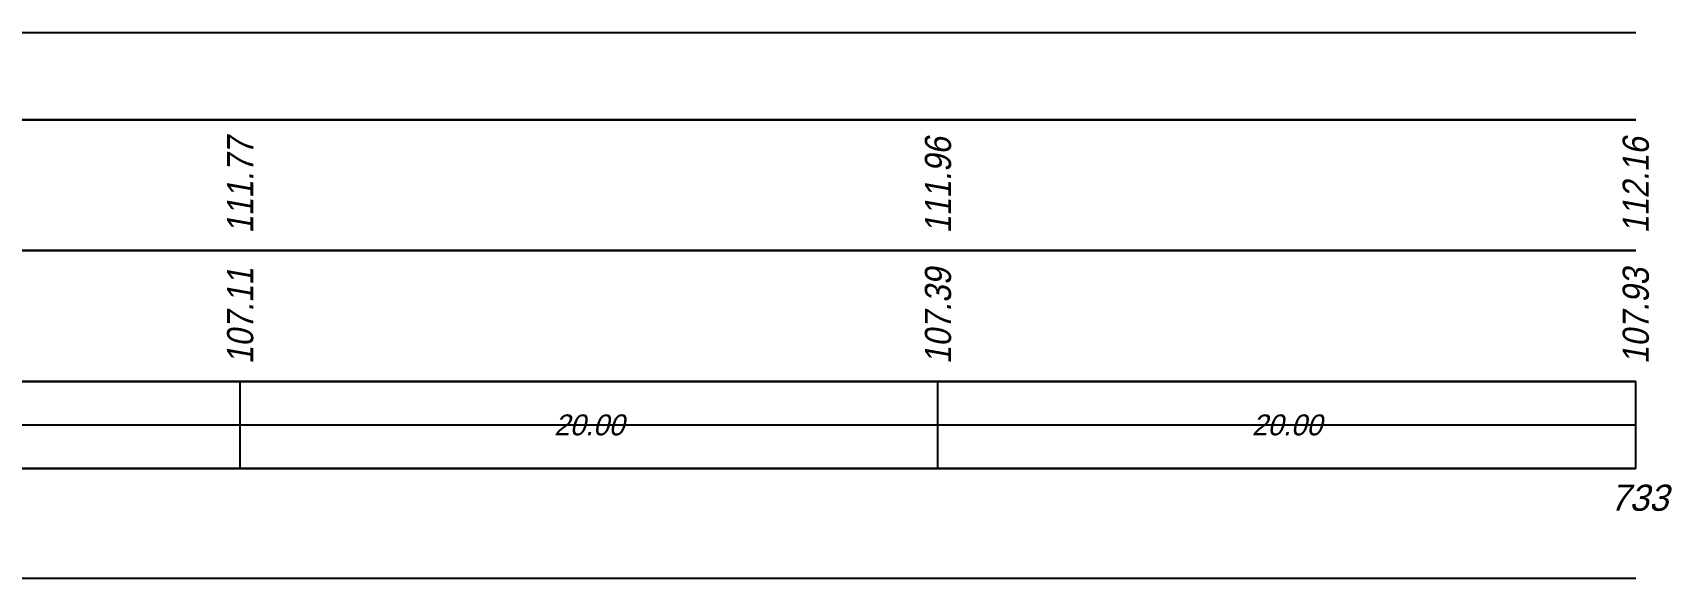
# Model space of a CAD drawing. Header units: millimetres. Extents: x 1864 to 10174863, y -4887456 to 5366151.
# Drawn here: x 9177161 to 9224150, y 382851 to 398500 of the extents above; entities that cross this region are included whole.
import ezdxf
from ezdxf.enums import TextEntityAlignment as Align

# ---------------------------------------------------------------- set-up
doc = ezdxf.new("R2010")
doc.units = ezdxf.units.MM
doc.layers.add('T-RTBL', color=6, linetype='Continuous', lineweight=25)
doc.layers.add('Красные отметки', color=1, linetype='Continuous')
doc.layers.add('Черные отметки', color=3, linetype='Continuous')
doc.styles.add('TM', font='mipgost.shx', dxfattribs={"width": 0.9, "oblique": 10})

# ---------------------------------------------------------------- blocks, each defined once
blk = doc.blocks.new('*U787')
at = {"layer": 'Defpoints'}
blk.add_line((0, 0), (20000, 0), dxfattribs=at)
at = {"layer": 'T-RTBL', "style": 'TM', "oblique": 15, "flags": 8}
blk.add_attdef('РАССТ', text='', height=600, dxfattribs=at).set_placement((10000, 0), align=Align.MIDDLE_CENTER)
blk = doc.blocks.new('*U788')
at = {"layer": 'Defpoints'}
blk.add_line((0, 0), (20000, 0), dxfattribs=at)
at = {"layer": 'T-RTBL', "style": 'TM', "oblique": 15, "flags": 8}
blk.add_attdef('РАССТ', text='', height=600, dxfattribs=at).set_placement((10000, 0), align=Align.MIDDLE_CENTER)
blk = doc.blocks.new('*U789')
at = {"layer": 'Defpoints'}
blk.add_line((0, 0), (20000, 0), dxfattribs=at)
at = {"layer": 'T-RTBL', "style": 'TM', "oblique": 15, "flags": 8}
blk.add_attdef('РАССТ', text='', height=600, dxfattribs=at).set_placement((10000, 0), align=Align.MIDDLE_CENTER)

msp = doc.modelspace()

# ---------------------------------------------------------------- linework, layer by layer
at = {"layer": 'T-RTBL'}
for p, q in [((9223105.3, 398500.1), (8923105.3, 398500.1)), ((8923105.3, 396000.1), (9223105.3, 396000.1)), ((9223105.3, 396000.1), (8923105.3, 396000.1)), ((8923105.3, 392250.1), (9223105.3, 392250.1)), ((9223105.3, 392250.1), (8923105.3, 392250.1)), ((9223105.3, 388500.1), (8923105.3, 388500.1)), ((8923105.3, 388500.1), (9223105.3, 388500.1)), ((9183105.3, 386000.1), (9183105.3, 388500.1)), ((9203105.3, 386000.1), (9203105.3, 388500.1)), ((9223105.3, 386000.1), (9223105.3, 388500.1)), ((8923105.3, 386000.1), (9223105.3, 386000.1)), ((9223105.3, 386000.1), (8923105.3, 386000.1)), ((8923105.3, 382851.2), (9223105.3, 382851.2))]:
    msp.add_line(p, q, dxfattribs=at)

# ---------------------------------------------------------------- block references
ref = msp.add_blockref('*U787', (9163105.3, 387250.1), dxfattribs=at)
ref.add_attrib('РАССТ', '20.00', dxfattribs={"height": 600, "style": 'TM', "oblique": 15}).set_placement((9173105.3, 387250.1), align=Align.MIDDLE_CENTER)
ref = msp.add_blockref('*U788', (9183105.3, 387250.1), dxfattribs=at)
ref.add_attrib('РАССТ', '20.00', dxfattribs={"height": 600, "style": 'TM', "oblique": 15}).set_placement((9193105.3, 387250.1), align=Align.MIDDLE_CENTER)
ref = msp.add_blockref('*U789', (9203105.3, 387250.1), dxfattribs=at)
ref.add_attrib('РАССТ', '20.00', dxfattribs={"height": 600, "style": 'TM', "oblique": 15}).set_placement((9213105.3, 387250.1), align=Align.MIDDLE_CENTER)

# ---------------------------------------------------------------- texts
at = {"layer": 'T-RTBL', "color": 4, "style": 'TM', "oblique": 15}
msp.add_text('733', height=750, dxfattribs=at).set_placement((9222364.5, 384785.9))
at = {"layer": 'Красные отметки', "color": 1, "linetype": 'Continuous', "true_color": 0xf90606, "style": 'TM', "oblique": 10, "width": 0.9}
for s, p in [('111.77', (9183105.3, 394125.1)), ('111.96', (9203105.3, 394125.1)), ('112.16', (9223105.3, 394125.1))]:
    msp.add_text(s, height=750, rotation=90.00003, dxfattribs=at).set_placement(p, align=Align.MIDDLE_CENTER)
at = {"layer": 'Черные отметки', "linetype": 'Continuous', "style": 'TM', "oblique": 10, "width": 0.9}
for s, p in [('107.11', (9183105.3, 390375.1)), ('107.39', (9203105.3, 390375.1)), ('107.93', (9223105.3, 390375.1))]:
    msp.add_text(s, height=750, rotation=90.00003, dxfattribs=at).set_placement(p, align=Align.MIDDLE_CENTER)

doc.saveas('drawing.dxf')
